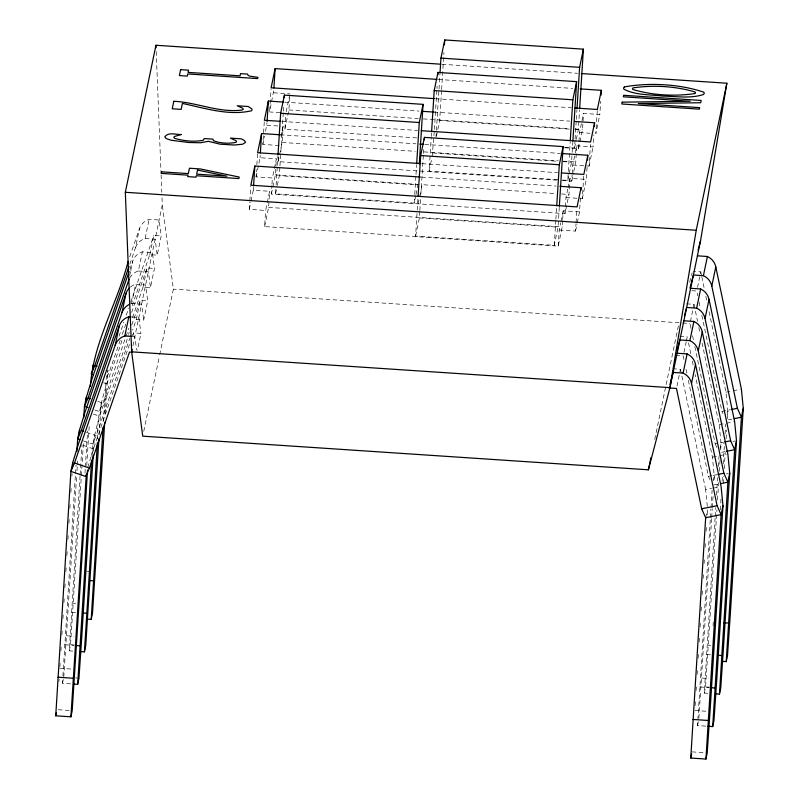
<?xml version="1.0" encoding="UTF-8"?>
<svg xmlns="http://www.w3.org/2000/svg" width="799" height="799" viewBox="0 0 799 799"><rect width="100%" height="100%" fill="white"/><g stroke="black" fill="none" stroke-linecap="round" stroke-linejoin="round"><path stroke-width="0.6" stroke-dasharray="4 3" d="M70.672 683.864L62.502 683.325L62.861 677.103M62.931 675.854L75.406 474.876M72.769 651.085L69.263 650.845L80.07 475.884M705.697 726.111L697.517 725.562L710.321 518.871M707.784 693.322L704.279 693.093L715.125 517.532M713.058 625.767L713.267 622.031M59.895 667.035L60.135 663.31M60.914 650.915L61.143 647.19M61.932 634.796L62.162 631.07M62.941 618.676L63.181 614.95M63.96 602.556L64.19 598.841M64.889 587.674L65.128 583.959M65.908 571.555L66.137 567.839M66.916 555.435L67.156 551.719M67.935 539.325L68.165 535.6M68.954 523.205L69.183 519.48M69.883 508.324L70.122 504.598M70.901 492.204L71.131 488.479M71.91 476.084L72.07 473.607M75.486 473.637L76.035 464.958M63.78 677.162L76.644 475.844M76.964 470.891L77.273 465.927M77.353 464.688L77.583 460.973M80.14 474.636L82.017 444.883M69.263 650.845L70.542 644.693L81.308 476.853M81.388 475.615L83.495 442.137M84.954 473.168L85.273 468.204M85.353 466.966L87.61 431.011M86.741 465.457L89.238 425.777M91.815 456.469C94.242 414.112 117.703 376.109 128.12 335.57M93.443 451.255L94.462 435.075M97.638 438.941C95.94 403.865 111.97 371.964 122.337 339.425M99.186 434.976L101.223 402.596M103.461 421.413L106.127 379.076L107.985 370.117L105.088 416.199M251.056 200.988L253.303 190.202L269.623 191.281L265.628 210.457L249.318 209.378L249.767 202.127M249.847 200.919L250.756 186.417M253.303 190.202L253.533 186.576M256.079 176.899L260.075 157.723L276.384 158.811L272.389 177.987L256.079 176.899L256.529 169.648M256.839 164.814L257.518 153.937M260.075 157.723L260.224 155.306M279.151 145.508L262.841 144.429L264.289 121.468M265.588 131.246L266.986 122.826M269.682 110.741L271.051 88.989M562.606 220.734L562.216 226.926L558.221 246.102L264.609 226.576L265.628 210.457M280.089 112.649L269.603 111.95L273.747 90.357M264.609 226.576L268.604 207.4L269.623 191.281M587.065 167.341L586.306 179.425L569.987 178.337L568.978 194.457L564.983 213.633L271.37 194.097L271.92 185.428M272 184.179L272.389 177.987M272.868 186.906L275.365 174.921L276.384 158.811M415.72 195.825L414.212 203.086L275.555 193.857L276.025 186.427M276.104 185.188L277.273 166.592M277.353 165.353L277.972 155.435M556.813 180.165L278.142 161.628L278.531 155.425M277.323 185.388L279.34 175.7L279.89 167.031M279.96 165.793L283.315 112.489M283.395 111.251L283.785 105.049M278.142 161.628L282.137 142.452L283.146 126.332L280.649 138.317M416.778 137.927L284.903 129.148L285.912 113.039M284.903 129.148L288.898 109.972L289.757 96.339M414.212 203.086L414.671 195.645M414.751 194.407L415.919 175.81M415.999 174.572L416.629 164.654M559.28 207.331L558.032 227.166L554.246 245.323L415.6 236.105L417.158 211.306M417.238 210.067L418.017 197.673M415.6 236.105L419.385 217.947L419.775 211.745M419.845 210.507L420.783 195.635M420.863 194.397L423.36 154.726M423.44 153.488L423.83 147.296M557.872 179.715L429.123 171.146L431.23 137.688M431.31 136.439L431.54 132.724M432.149 156.624L434.316 130.686M434.386 129.448L436.883 89.778M436.963 88.539L437.123 86.062M435.964 137.438L438.931 90.337M439.011 89.098L439.949 74.217M436.394 136.259L439.67 120.519L441.547 90.766M441.617 89.528L443.964 52.344M554.246 245.323L555.804 220.534M555.884 219.296L556.663 206.901M558.221 246.102L559.23 229.992L560.728 222.801M562.676 219.495L563.225 210.816L579.535 211.895L580.523 196.184M564.983 213.633L565.992 197.513L567.739 189.123M562.826 180.045L567.779 180.374L570.196 141.952M567.779 180.374L571.555 162.217L572.104 153.538M572.184 152.299L572.803 142.382M561.797 180.494L571.744 181.153L572.134 174.961M572.214 173.723L572.763 165.043L576.758 145.867L593.068 146.946L593.827 134.861M564.633 147.236L574.541 147.895L575.01 140.464M575.08 139.226L576.259 120.629M576.329 119.391L576.958 109.473M573.742 171.565L575.739 161.977L576.758 145.867M576.299 139.425L578.316 129.748L579.565 109.912M564.823 147.775L578.506 148.684L579.525 132.564L581.772 121.778M559.23 229.992L575.54 231.081L575.999 223.83M576.079 222.621L576.908 209.328M578.506 148.684L582.501 129.498L583.52 113.388L599.829 114.477L600.668 101.183M565.992 197.513L582.311 198.601L583.749 175.64M572.763 165.043L589.073 166.122L590.441 144.369M597.282 110.691L595.834 133.653L599.829 114.477M695.16 705.527L695.39 701.792M696.099 690.586L696.329 686.85M697.118 674.396L697.347 670.661M698.136 658.206L698.366 654.471M699.155 642.016L699.385 638.281M700.094 627.075L700.324 623.34M701.113 610.885L701.342 607.15M702.131 594.696L702.361 590.96M703.15 578.506L703.38 574.771M704.089 563.565L704.319 559.829M705.108 547.375L705.337 543.64M706.126 531.185L706.356 527.45M707.145 514.995L707.534 508.773M710.401 517.622L710.95 508.913M711.02 507.665L712.119 490.226M698.885 718.191L711.639 518.641M711.709 517.392L712.259 508.673M712.338 507.435L713.127 494.981M714.066 480.039L714.296 476.294L712.428 457.138L695.12 374.481M715.205 516.284L715.754 507.565M716.533 495.11L717.632 477.682M718.341 466.476L718.96 456.509M704.279 693.093L705.567 686.93L716.913 509.822M717.542 499.864L718.631 482.426M719.34 471.22L720.049 460.014M720.668 450.047L721.068 443.825L719.19 424.668L702.141 343.22M720.318 509.962L721.028 498.756M722.126 481.318L722.516 475.095M723.225 463.879L724.313 446.451M725.102 433.997L725.732 424.029M723.285 483.575L723.754 476.104M724.224 468.633L725.242 452.444M726.101 438.741L726.651 430.032M727.36 418.816L727.829 411.345L725.951 392.189L708.653 309.533M58.916 681.657L59.076 679.22M129.738 275.395L130.487 271.8M130.736 270.601L132.734 261.013A14.752 14.562 11.8 0 1 142.362 251.835L152.359 252.494L154.457 268.444L150.462 287.62L143.031 287.121L131.695 319.93M129.808 264.209L135.5 247.71L139.495 228.534A14.752 14.562 11.8 0 1 149.123 219.355L159.121 220.025L161.218 235.965L157.223 255.141L149.793 254.651L131.985 306.207M130.507 303.86A14.752 14.562 11.8 0 1 131.605 303.49L135.6 284.304L145.598 284.973L147.685 300.913L143.7 320.089L136.269 319.6L132.624 330.147M129.658 278.092A14.752 14.562 11.8 0 1 138.367 271.011L142.362 251.835M135.5 247.71A14.752 14.562 11.8 0 1 145.128 238.531L149.123 219.355M132.744 336.489L133.493 332.893L140.924 333.393L137.428 350.172M136.269 319.6L140.264 300.424L147.685 300.913M143.031 287.121L147.026 267.945L154.457 268.444M149.793 254.651L153.788 235.475L161.218 235.965M62.502 683.325L63.351 679.22M132.934 345.757L162.297 204.804L161.997 197.323M143.76 431.3L159.45 355.964M159.7 354.746L173.373 289.128L162.297 204.804M249.318 209.378L250.806 202.187M262.841 144.429L264.589 136.04M286.162 111.84L289.657 95.061M271.37 194.097L272.619 188.105M275.555 193.857L277.073 186.596M415.969 194.606L417.987 184.929L279.34 175.7M418.177 203.865L419.425 197.872M419.675 196.674L422.172 184.689L556.533 193.628M429.123 171.146L431.899 157.832M574.541 147.895L576.049 140.634M560.978 221.603L563.225 210.816M567.989 187.925L569.987 178.337M582.022 120.579L583.52 113.388M571.744 181.153L573.492 172.764M575.54 231.081L577.038 223.89M577.287 222.691L579.535 211.895M582.311 198.601L586.306 179.425M589.073 166.122L593.068 146.946M654.731 439.42L679.03 322.766L173.373 289.128M676.973 386.057L680.468 369.278L673.038 368.778M683.984 352.389L686.231 341.592M686.481 340.394L687.23 336.798L679.799 336.309M691.015 328.369L690.006 323.505L694.001 304.329L686.571 303.83M697.517 287.43L700.763 271.85L693.332 271.36M705.667 517.722L707.305 509.892M713.367 480.778L714.296 476.294L716.673 475.824M720.129 448.299L721.068 443.825L724.623 443.115M727.13 414.701L727.829 411.345L731.395 410.636M697.517 725.562L698.376 721.457M689.647 282.287L692.144 272.759M87.7 467.545L93.433 448.898L129.857 343.44M129.728 256.819L139.495 228.534M129.887 269.263L132.734 261.013M118.991 336.239L123.845 322.177M126.272 315.146L128.699 308.114M130.726 302.262L153.788 235.475M120.25 340.184L109.733 370.646L106.127 379.076M122.277 334.322L125.922 323.785M131.645 312.469L147.026 267.945M94.771 409.977L99.356 411.545L102.971 403.125L125.633 337.508M126.032 336.339L128.869 328.139M128.529 334.401L129.338 332.054M131.765 325.023L140.264 300.424M83.416 440.878L92.594 444.024L96.21 435.595L129.788 338.347M132.684 335.24L133.493 332.893M725.951 392.189L731.894 391.011M733.082 390.771L740.204 389.353M701.852 315.345L721.956 411.375L730.276 409.707M728.338 419.825L731.904 419.115M719.19 424.668L725.122 423.48M726.311 423.25L733.442 421.822M694.84 346.596L715.195 443.844L723.504 442.187M732.943 441.457L735.31 440.978M721.577 452.304L725.132 451.585M712.428 457.138L718.361 455.959M719.549 455.72L726.681 454.301M688.329 380.294L708.433 476.324L711.989 475.605M713.177 475.375L716.743 474.666M726.171 473.927L728.548 473.457M713.627 485.013L719.559 483.824M707.305 506.376L705.657 489.617L711.599 488.429M712.788 488.199L718.72 487.01M442.027 64.28L577.597 73.298M438.232 79.451L572.713 88.399M435.485 98.716L571.205 107.745M273.598 92.774L289.907 93.863M284.544 102.152L419.016 111.101M433.957 112.09L569.687 121.118M288.898 109.972L418.286 118.582M423.26 118.911L568.818 128.589M575.04 129.009L582.501 129.498M439.67 120.519L569.657 129.168M575.839 129.578L578.316 129.748M579.525 132.564L590.012 133.263M281.797 121.418L417.517 130.447M266.836 125.243L280.819 126.182M280.269 134.791L415.989 143.82M424.708 144.399L560.429 153.428M282.137 142.452L415.25 151.301M423.959 151.88L558.321 160.819M563.295 161.148L575.739 161.977M432.908 152.999L557.942 161.308M562.896 161.638L571.555 162.217M421.962 163.665L557.682 172.694M421.682 177.128L556.154 186.067M275.365 174.921L419.685 184.519M561.507 193.957L568.978 194.457M268.604 207.4L562.216 226.926M419.385 217.947L558.032 227.166M145.128 238.531L155.126 239.201L157.223 255.141M691.814 290.696L696.768 291.026L697.787 295.89M138.367 271.011L148.364 271.68L150.462 287.62M682.576 323.016L690.006 323.505M131.605 303.49L141.603 304.149L143.7 320.089M132.165 317.003L138.836 317.453L140.924 333.393M675.814 355.485L683.235 355.984L684.254 360.838M132.614 336.479L134.841 336.629L136.609 350.112M87.121 571.315L90.627 571.545M73.348 603.325L75.685 603.475M708.373 645.562L710.711 645.712M71.491 612.274L78.492 612.733M706.506 654.511L711.18 654.82M66.587 635.794L73.588 636.264M701.612 678.031L708.613 678.501M70.542 644.693L74.047 644.923M705.567 686.93L709.073 687.16M64.719 644.743L74.067 645.372M699.744 686.98L709.083 687.609M59.825 668.274L71.501 669.053M694.84 710.511L707.694 711.36M75.456 677.942L78.961 678.171M58.187 709.722L69.863 710.491M692.034 751.879L704.888 752.738M103.52 382.771L106.966 383.949M97.778 401.418L102.971 403.125M93.313 414.072L100.205 416.419M86.422 432.329L96.21 435.595M83.106 445.363L93.433 448.898M721.956 411.375L722.955 413.602M715.195 443.844L717.192 448.309M708.433 476.324L709.931 479.67M700.763 271.85L701.522 275.495M701.782 276.714L704.319 288.868M705.847 296.159L707.125 302.242M699.055 301.972L700.324 308.044M694.001 304.329L697.557 321.348M698.835 327.42L700.104 333.503M692.543 335.66L693.562 340.524M688.508 342.881L690.795 353.817M692.324 361.118L693.342 365.972M686.041 369.348L686.8 372.993M680.468 369.278L705.657 489.617M156.204 51.486L161.058 173.643M161.108 174.891L161.798 192.339M130.527 286.981A14.752 14.562 11.8 0 1 135.6 284.304"/><path stroke-width="1.2" d="M87.54 470.032L72.2 710.651L70.911 716.813L55.73 715.804L70.911 471.4L72.769 462.441L78.512 443.795L119.211 325.962A14.752 14.562 11.8 0 1 128.829 316.784L131.056 316.933M70.911 716.813L86.302 474.256M74.177 684.104L77.683 684.334L91.575 460.214M79.77 651.545L84.444 651.854L97.398 442.676M87.7 619.155L91.206 619.385L103.071 427.635M677.113 353.248L687.11 353.917A14.752 14.562 11.8 0 1 695.51 364.294L721.097 486.541L722.975 505.697L710.021 711.519L707.215 752.888L705.936 759.05L690.755 758.041L705.667 517.722L701.662 508.793L676.473 388.454L669.043 387.964M705.936 759.05L721.107 514.646L722.975 505.697M708.024 726.261L712.698 726.571L727.879 482.167L729.737 473.218L727.869 454.062L702.271 331.815A14.752 14.562 11.8 0 0 693.882 321.438L683.874 320.779M715.964 693.872L719.46 694.101L734.641 449.697L736.498 440.738L734.631 421.582L709.033 299.345A14.752 14.562 11.8 0 0 700.643 288.968L690.646 288.299M721.557 661.312L726.231 661.622L741.402 417.218L743.27 408.269L741.392 389.113L715.804 266.866A14.752 14.562 11.8 0 0 707.405 256.489L697.407 255.83M72.619 464.928L72.769 462.441M76.894 451.315L77.673 438.921L79.53 429.972L85.273 411.325L125.972 293.483A14.752 14.562 11.8 0 1 129.658 287.75M79.301 433.687L79.53 429.972M83.735 417.607L84.434 406.441L86.302 397.493L92.035 378.846L129.068 271.62M86.142 399.979L86.302 397.493M90.417 386.366C93.084 342.641 117.403 303.42 128.1 261.533M92.754 369.977L93.064 365.023M93.203 454.991L81.768 636.803L78.961 678.171L77.683 684.334M98.956 438.711L85.723 645.702L84.444 651.854M104.699 422.421L92.494 613.223L91.206 619.385M253.613 185.368L254.831 166.032L420.434 177.038M260.374 152.889L261.593 133.553L280.269 134.791M267.066 121.618L268.354 101.074L283.295 102.072M273.907 87.94L275.116 68.604L436.993 79.371M278.052 154.197L280.629 113.288L284.414 95.131L423.061 104.359L419.315 163.855M284.254 97.618L284.414 95.131M416.698 163.415L419.275 122.517L423.061 104.359M418.097 196.434L420.664 155.535L424.449 137.378L563.095 146.597L559.35 206.092M424.289 139.855L424.449 137.378M431.62 131.485L434.197 90.577L437.982 72.429L576.628 81.648L572.883 141.143M437.822 74.906L437.982 72.429M440.019 72.979L440.958 58.107L444.743 39.95L583.39 49.168L579.645 108.674M444.434 44.904L444.743 39.95M556.743 205.663L559.32 164.754L563.095 146.597M570.266 140.704L572.843 99.805L576.628 81.648M577.038 108.235L579.605 67.326L583.39 49.168M580.903 190.142L581.063 187.725L559.889 186.317M587.515 160.09L587.824 155.256L561.677 153.518M594.356 126.402L594.586 122.776L574.661 121.448M601.048 95.141L601.347 90.307L580.184 88.899M729.737 473.218L716.793 679.04L713.986 720.418L712.698 726.571M736.498 440.738L723.554 646.571L720.748 687.939L719.46 694.101M743.27 408.269L730.316 614.091L727.509 655.47L726.231 661.622M581.332 73.548L726.86 83.226L696.229 230.262L669.952 387.645L648.398 469.802L142.741 436.164L131.665 351.84L125.333 192.279L155.955 45.253L440.778 64.2M132.175 349.403L131.665 351.84L669.952 387.645L700.573 240.609L726.86 83.226M131.975 352.239L129.498 352.079L89.438 468.074L85.833 476.494L70.911 471.4L74.517 462.971L115.216 345.138L119.211 325.962M79.97 439.71L77.673 438.921L81.278 430.501L121.977 312.669L125.972 293.483M115.216 345.138A14.752 14.562 11.8 0 1 124.834 335.96L128.829 316.784M55.73 715.804L56.379 712.718M254.831 166.032L250.836 185.208L577.068 206.901L581.063 187.725M261.593 133.553L257.598 152.729L420.713 163.585M268.354 101.074L264.359 120.259L280.549 121.328M275.116 68.604L271.121 87.78L434.237 98.627M587.824 155.256L583.829 174.432L561.417 172.944M594.586 122.776L590.591 141.952L421.253 130.696M601.347 90.307L597.352 109.483L574.94 107.995M648.398 469.802L650.935 457.647M705.667 517.722L721.107 514.646L717.102 505.717L691.515 383.47A14.752 14.562 11.8 0 0 683.115 373.093L687.11 353.917M720.748 483.585L727.879 482.167L723.874 473.238L698.276 350.991A14.752 14.562 11.8 0 0 689.887 340.614L693.882 321.438M726.321 451.355L734.641 449.697L730.636 440.768L705.048 318.521A14.752 14.562 11.8 0 0 696.648 308.144L700.643 288.968M734.281 418.636L741.402 417.218L737.397 408.289L711.809 286.042A14.752 14.562 11.8 0 0 703.41 275.665L707.405 256.489M691.515 383.47L695.51 364.294M698.276 350.991L702.271 331.815M705.048 318.521L709.033 299.345M711.809 286.042L715.804 266.866M690.755 758.041L691.614 753.936M698.076 250.137L700.573 240.609M689.966 288.149L693.412 275.006L703.41 275.665M684.453 315.845L686.651 307.475L696.648 308.144M677.063 350.711L679.879 339.955L689.887 340.614M669.981 384.379L673.118 372.424L683.115 373.093M93.493 374.751L91.196 373.972L94.811 365.552L128.989 266.566M87.88 407.62L84.434 406.441L88.04 398.022L128.739 280.189A14.752 14.562 11.8 0 1 129.158 279.121M731.455 409.478L737.397 408.289M724.693 441.947L730.636 440.768M717.931 474.426L723.874 473.238M701.662 508.793L717.102 505.717M440.958 58.107L579.605 67.326M434.197 90.577L572.843 99.805M422.751 111.351L433.957 112.09M280.629 113.288L419.275 122.517M419.725 144.07L423.46 144.319M420.664 155.535L559.32 164.754M125.333 192.279L696.229 230.262M124.834 335.96L131.505 336.409M89.927 580.573L93.433 580.803M723.784 622.731L728.448 623.04M83.166 613.053L86.672 613.282M718.181 655.29L721.687 655.52M76.404 645.522L79.9 645.752M710.251 687.679L714.925 687.989M57.957 677.222L73.138 678.231M692.983 719.46L708.164 720.468M94.811 365.552L97.108 366.332M88.04 398.022L90.337 398.811M81.278 430.501L83.575 431.28M74.517 462.971L89.438 468.074M155.955 45.253L156.055 47.74M121.977 312.669A14.752 14.562 11.8 0 1 129.448 304.319M173.802 101.293L172.244 108.804L181.153 109.393L182.392 103.421C204.814 108.135 228.864 116.135 251.735 110.711L252.055 109.073L248.229 106.507L237.183 105.768L242.766 108.284L243.286 109.213L242.327 109.982C219.066 113.218 196.784 102.202 173.802 101.293M180.634 69.653L179.395 75.575L187.316 76.105L187.765 73.947L257.658 78.602L257.917 77.333L249.488 76.095L247.95 75.226L247.61 74.107L240.529 73.638L240.07 75.835L188.095 72.379L188.554 70.182L180.634 69.653M161.658 171.835L161.328 173.403L187.995 175.171L187.695 176.619L196.025 177.168L196.324 175.73L238.881 178.557L239.191 177.058L200.379 168.959L189.443 168.229L188.324 173.603L161.658 171.835M181.253 134.512L174.542 136.459L173.812 137.288L174.621 138.357C183.75 140.914 193.947 142.182 203.326 140.225L204.274 138.557L212.924 139.136L213.433 140.724C220.464 143.361 228.524 143.82 235.845 142.382L236.534 141.613L236.045 140.684L230.402 138.117L241.388 138.846L244.394 140.514L245.523 142.342L242.666 144.21L234.397 145.018L220.085 144.18L208.409 141.293L200.439 142.761L188.564 142.492L171.346 140.254L166.252 138.617L164.784 136.789C168.499 131.715 176.07 134.741 181.253 134.512M197.513 170.057L196.654 174.162L226.966 176.18L197.513 170.057M622.201 102.172L621.822 103.99L699.375 109.143L699.684 107.635L638.291 103.55L700.703 102.741L701.182 100.454L623.639 95.291L623.32 96.799L690.196 101.253L622.201 102.172M624.419 86.901L623.51 88.03L623.919 89.218C635.674 95.361 649.877 94.432 662.751 96.1C676.174 96.289 690.346 98.776 703.35 94.542L704.289 93.403L703.859 92.195C679.739 84.035 649.497 82.377 624.419 86.901M695.38 92.824L694.711 93.593C674.456 96.579 652.374 95.301 632.758 89.468L632.418 88.639L633.088 87.87C653.352 84.874 675.445 86.152 695.07 91.965L695.38 92.824"/></g></svg>
